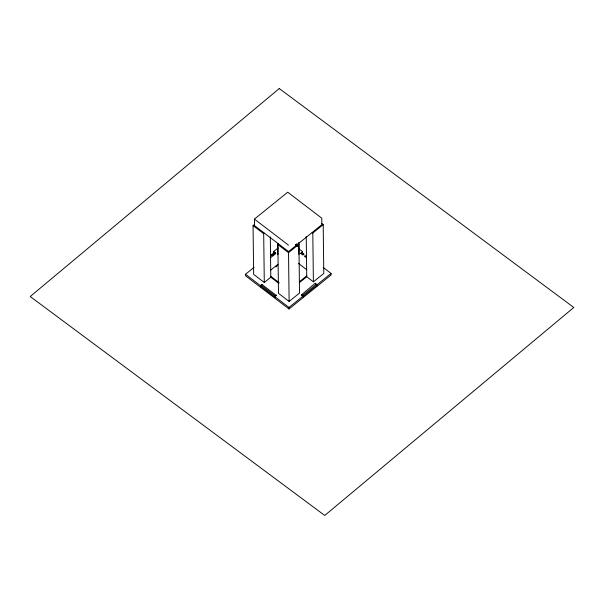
<?xml version="1.0" encoding="UTF-8"?>
<svg xmlns="http://www.w3.org/2000/svg" width="604" height="604" viewBox="0 0 604 604"><rect width="100%" height="100%" fill="white"/><g stroke="black" fill="none" stroke-linecap="round" stroke-linejoin="round"><path stroke-width="0.91" d="M254.427 219.109L287.731 192.185L321.773 218.187L321.856 224.665L288.553 251.589L254.511 225.586L254.427 219.109L288.47 245.111M270.313 236.874L270.803 277.228L264.288 282.491L253.65 274.367L253.053 225.571L254.443 224.446M264.288 282.491L263.691 233.695L264.386 233.136M289.12 301.456L288.531 252.661L298.927 244.25L298.263 243.744L298.927 244.25L299.524 293.046L289.12 301.456L278.482 293.333L277.885 244.537L278.58 243.978M323.155 267.391L331.06 273.431L331.083 274.971L289.006 308.991L245.541 275.802L245.526 274.254L254.095 267.33M270.63 256.066L274.276 253.114L273.68 252.661L273.665 251.506L278.067 247.942M270.932 255.273L273.839 252.925M272.064 255.628L274.254 253.861M270.69 257.644L275.802 253.514L274.979 252.88L274.276 253.114M295.432 245.617L296.617 244.65L296.609 244.001L297.9 244.99L297.908 245.639L296.715 246.598L295.432 245.617L295.522 244.884L296.821 246.432L295.522 244.884M295.53 245.451L296.556 244.046M296.715 246.598L296.813 245.866M297.9 244.99L297.848 245.602M306.236 236.406L306.726 276.753L313.393 281.841L312.797 233.038L323.193 224.635L321.773 223.548M270.705 270.124L277.999 264.227M275.824 266.915L277.281 265.737M260.415 285.624L262.128 284.235L260.43 286.787L260.415 285.624L245.526 274.254M298.769 248.765L302.491 251.611L300.732 253.423L302.974 255.137M300.732 253.423L301.404 252.88L302.898 254.405M301.404 253.265L301.962 252.819L303.457 254.344M301.962 253.204L302.491 251.611M260.936 286.372L275.13 297.213L274.624 297.629L274.609 296.466L276.322 295.077L276.33 295.462L262.136 284.627M299.403 281.743L306.719 275.832M299.41 282.664L306.726 276.753M313.393 281.841L323.789 273.431L323.193 224.635M315.975 284.582L302.113 295.786L301.404 294.865L315.258 283.268L317.13 284.695L317.145 285.851L315.265 283.654M289.006 308.991L288.984 307.451L303.268 295.907L301.396 294.473L301.404 294.865M317.13 284.695L331.06 273.431M316.602 285.443L302.74 296.655L303.276 297.062L303.268 295.907M312.125 232.532L312.797 233.038M296.556 244.612L297.908 245.639M295.424 244.967L296.707 245.949M302.604 253.227L304.106 254.375M304.952 255.484L306.447 256.625M304.461 256.277L305.956 257.417M253.053 225.571L263.691 233.695M277.885 244.537L288.531 252.661M298.406 263.374L306.628 269.648M273.665 251.506L275.794 253.121M270.796 276.307L279.01 282.581M270.803 277.228L279.025 283.502M261.517 285.511L275.711 296.353L275.703 295.968M274.609 296.466L288.984 307.451M298.806 242.264L298.957 254.465M277.78 243.488L277.916 254.745M279.259 88.546L30.2 296.534L324.741 515.454L573.8 307.466L279.259 88.546"/></g></svg>
